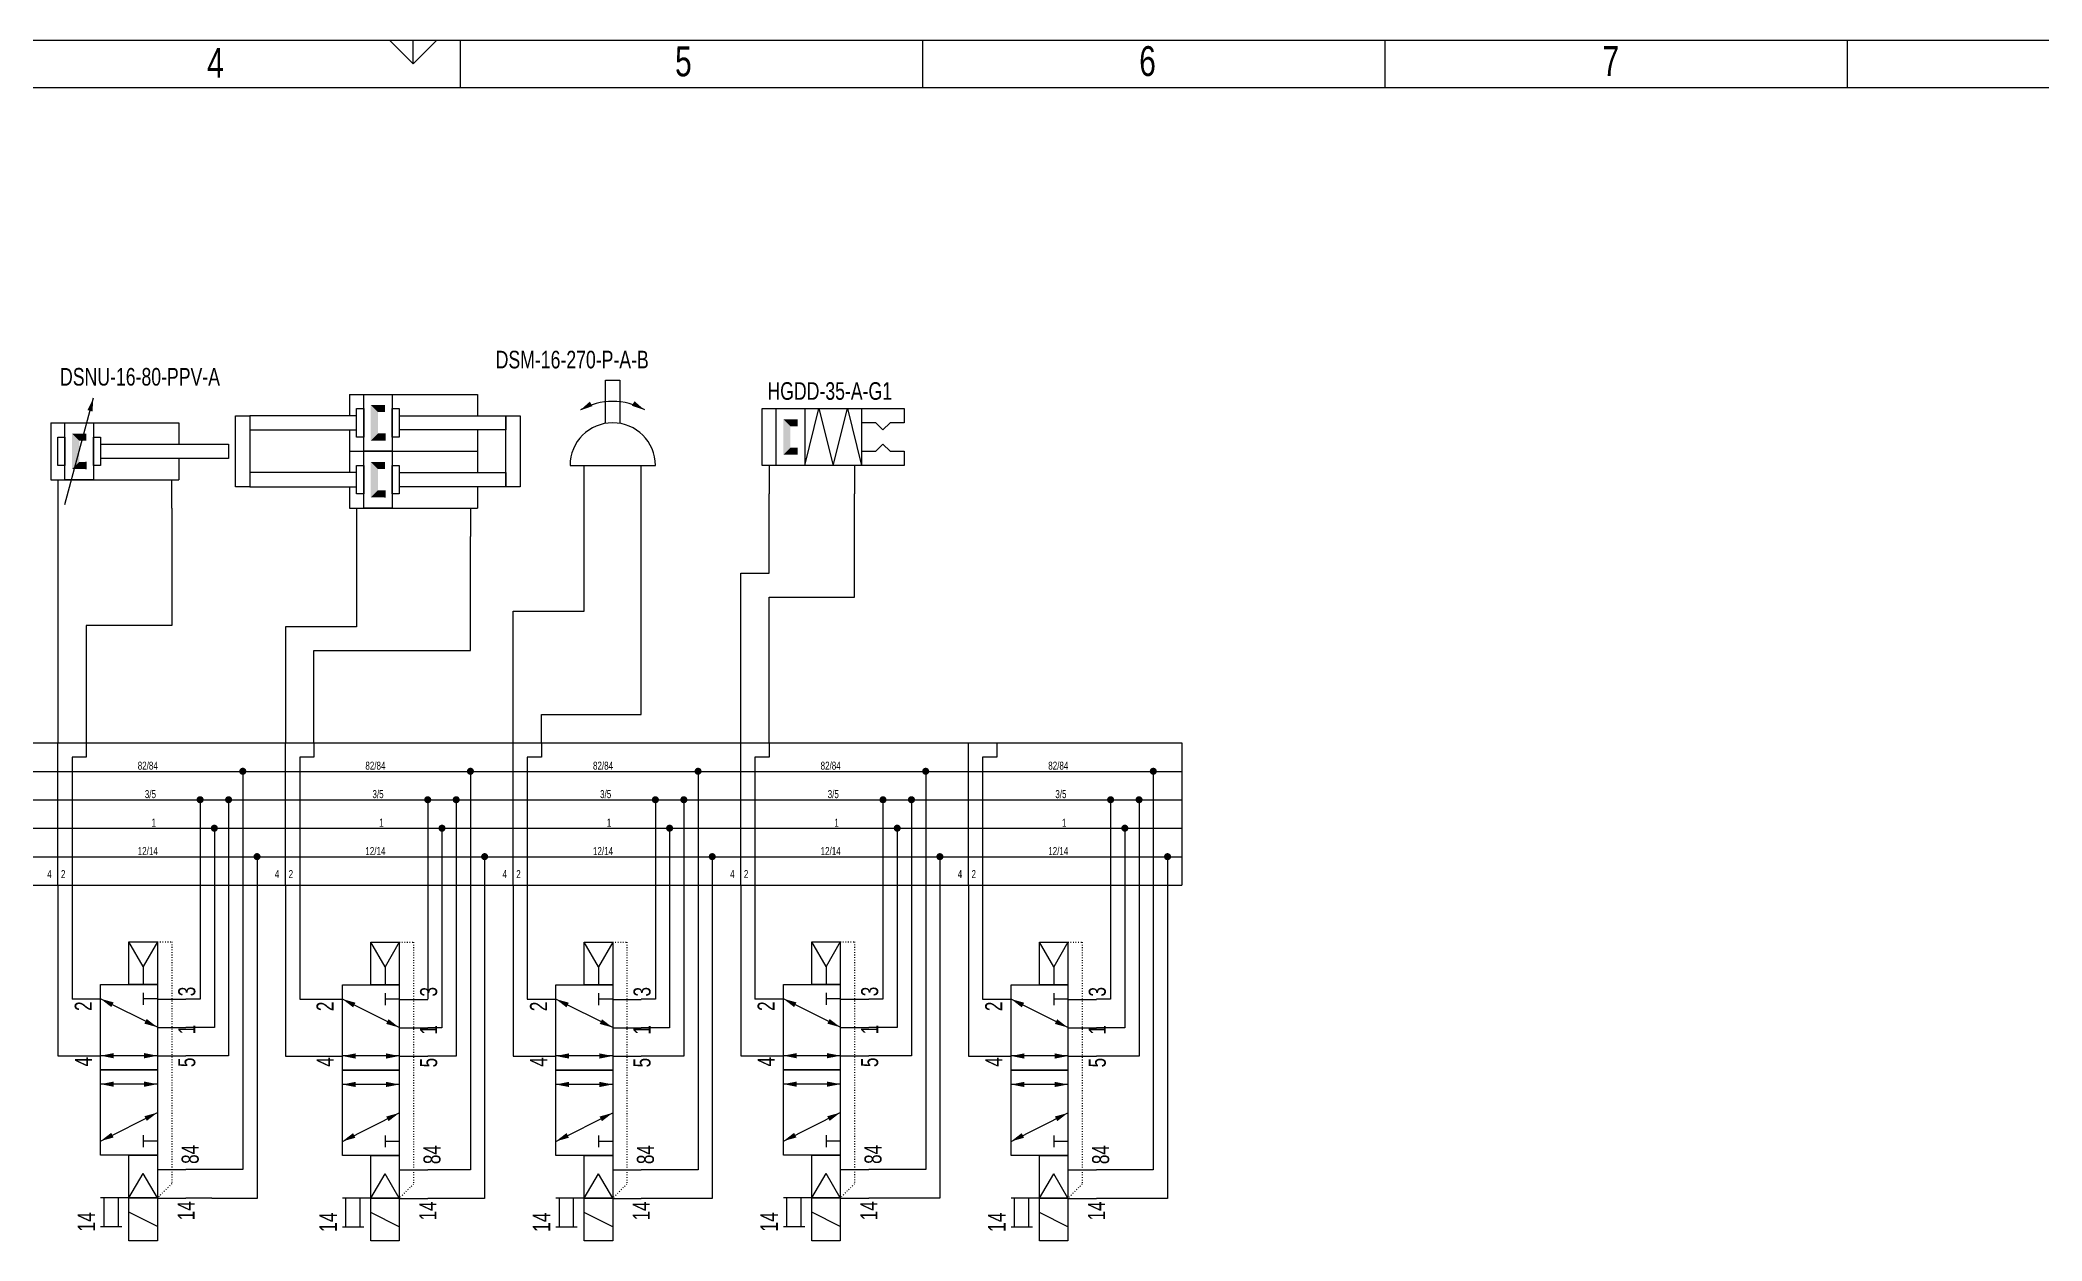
# Model space of a CAD drawing. Extents: x 0 to 759, y 1 to 374.
# Drawn here: x 202.5 to 476.9, y 209.9 to 374.5 of the extents above; entities that cross this region are included whole.
import ezdxf
from ezdxf.enums import TextEntityAlignment as Align

# ---------------------------------------------------------------- set-up
doc = ezdxf.new("R2010")
doc.units = 0
doc.linetypes.add('DOT', pattern=[0.25, 0, -0.25])
doc.layers.add('1', color=7, linetype='CONTINUOUS')
doc.layers.add('_LabelDrawingFrame', color=7, linetype='CONTINUOUS')

# ---------------------------------------------------------------- blocks, each defined once
blk = doc.blocks.new('LCA1')
at = {"layer": '1', "color": 7}
blk.add_solid([(0, 0), (-1.82, -0.3575), (-1.82, 0.3575)], dxfattribs=at)
blk = doc.blocks.new('LCA1R')
at = {"layer": '1', "color": 7}
blk.add_solid([(0, 0), (1.82, -0.3575), (1.82, 0.3575)], dxfattribs=at)
blk = doc.blocks.new('B366815_00991265')
at = {"layer": '1', "color": 7}
for p, q in [((-3.9, 5.85), (-3.9, -5.85)), ((-7.8, 3.9), (-3.9, 3.9)), ((-7.8, -3.9), (-3.9, -3.9))]:
    blk.add_line(p, q, dxfattribs=at)
blk.add_lwpolyline([(1.95, 0.98), (7.8, 0.98), (7.8, -0.98), (1.95, -0.98)], dxfattribs=at)
for radius, start, end in [(5.85, 270, 90), (8.78, 330, 30)]:
    blk.add_arc((-3.9, 0), radius, start, end, dxfattribs=at)
at = {"layer": '1'}
for name, p, rotation in [('LCA1', (3.62, 4.52), 120.5), ('LCA1R', (3.7, -4.39), 60.4999999999997)]:
    blk.add_blockref(name, p, dxfattribs=dict(at, rotation=rotation))
blk = doc.blocks.new('B191483')
at = {"layer": '1', "color": 7, "width": 0.75}
blk.add_text('5', height=2.34, dxfattribs=at).set_placement((1.64, 1.66), align=Align.TOP_RIGHT)
blk = doc.blocks.new('B1366174')
at = {"layer": '_LabelDrawingFrame', "color": 7, "width": 0.75}
blk.add_text('4', height=4.09, dxfattribs=at).set_placement((-2.86, 2.9), align=Align.TOP_LEFT)
blk = doc.blocks.new('B191438')
at = {"layer": '1', "color": 7, "width": 0.75}
blk.add_text('4', height=2.34, dxfattribs=at).set_placement((1.64, -1.07), align=Align.RIGHT)
blk = doc.blocks.new('B191469')
at = {"layer": '1', "color": 7, "width": 0.75}
blk.add_text('84', height=2.34, dxfattribs=at).set_placement((-2.67, -1.07))
blk = doc.blocks.new('B1366199')
at = {"layer": '_LabelDrawingFrame', "color": 7}
blk.add_line((-2.3, 0), (2.3, 0), dxfattribs=at)
blk = doc.blocks.new('B1366180')
at = {"layer": '_LabelDrawingFrame', "color": 7}
blk.add_line((-260, 0), (260, 0), dxfattribs=at)
blk = doc.blocks.new('B191470')
at = {"layer": '1', "color": 7, "width": 0.75}
blk.add_text('14', height=2.34, dxfattribs=at).set_placement((2.67, 1.66), align=Align.TOP_RIGHT)
blk = doc.blocks.new('B188280')
at = {"layer": '1', "color": 7, "width": 0.75}
blk.add_text('5', height=2.34, dxfattribs=at).set_placement((1.64, 1.66), align=Align.TOP_RIGHT)
blk = doc.blocks.new('B1366209')
at = {"layer": '_LabelDrawingFrame', "color": 7}
blk.add_line((-3.24, 0), (3.24, 0), dxfattribs=at)
blk = doc.blocks.new('B191434')
at = {"layer": '1', "color": 7, "width": 0.75}
blk.add_text('5', height=2.34, dxfattribs=at).set_placement((1.64, 1.66), align=Align.TOP_RIGHT)
blk = doc.blocks.new('B342553_00991235')
at = {"layer": '1', "color": 7}
for p, q in [((-10.2375, -7.06875), (-6.3375, 7.55625)), ((-12.1875, 4.14375), (-12.1875, -3.65625)), ((-12.1875, 4.14375), (5.3625, 4.14375)), ((5.3625, 4.14375), (5.3625, 1.21875)), ((-7.3125, -2.19375), (-7.3125, -1.21875)), ((5.3625, -0.73125), (5.3625, -3.65625)), ((-12.1875, -3.65625), (5.3625, -3.65625)), ((-11.2125, -3.65625), (-11.2125, -7.55625)), ((4.3875, -3.65625), (4.3875, -7.55625))]:
    blk.add_line(p, q, dxfattribs=at)
for points in [[(-10.2375, 4.14375), (-6.3375, 4.14375), (-6.3375, -3.65625), (-10.2375, -3.65625), (-10.2375, 4.14375)], [(-11.2125, 2.19375), (-10.2375, 2.19375), (-10.2375, -1.70625), (-11.2125, -1.70625), (-11.2125, 2.19375)], [(-6.3375, 2.19375), (-5.3625, 2.19375), (-5.3625, -1.70625), (-6.3375, -1.70625), (-6.3375, 2.19375)], [(-5.3625, 1.21875), (12.1875, 1.21875), (12.1875, -0.73125), (-5.3625, -0.73125)]]:
    blk.add_lwpolyline(points, dxfattribs=at)
for points in [[(-9.2625, 2.68125), (-7.3125, 2.68125), (-7.3125, 1.70625)], [(-9.2625, 2.68125), (-7.3125, 1.70625), (-8.2875, 1.70625)], [(-9.2625, -2.19375), (-9.2625, 2.68125), (-8.2875, 1.70625)], [(-8.2875, 1.70625), (-8.2875, -1.21875), (-9.2625, -2.19375)], [(-7.3125, -1.21875), (-7.3125, -2.19375), (-9.2625, -2.19375)], [(-8.2875, -1.21875), (-7.3125, -1.21875), (-9.2625, -2.19375)]]:
    blk.add_solid(points, dxfattribs=at)
at = {"layer": '1', "rotation": 75.0685828218624}
blk.add_blockref('LCA1', (-6.3375, 7.55625), dxfattribs=at)
blk = doc.blocks.new('B191436')
at = {"layer": '1', "color": 7, "width": 0.75}
blk.add_text('84', height=2.34, dxfattribs=at).set_placement((-2.67, -1.07))
blk = doc.blocks.new('B191455')
at = {"layer": '1', "color": 7, "width": 0.75}
blk.add_text('4', height=2.34, dxfattribs=at).set_placement((1.64, -1.07), align=Align.RIGHT)
blk = doc.blocks.new('B188283')
at = {"layer": '1', "color": 7, "width": 0.75}
blk.add_text('14', height=2.34, dxfattribs=at).set_placement((2.67, 1.66), align=Align.TOP_RIGHT)
blk = doc.blocks.new('LCBP1')
at = {"layer": '1', "color": 7}
blk.add_line((0, -0.8125), (0, 0.8125), dxfattribs=at)
blk = doc.blocks.new('B191456_00991053')
at = {"layer": '1', "color": 7}
for p, q in [((8.26, 8.92), (8.26, 5.02)), ((16.05, 5.02), (16.05, 8.92)), ((-15.11, 5.02), (-15.11, 2.1)), ((-15.11, 4.53), (-11.21, 4.53)), ((-11.21, 1.12), (-11.21, 5.02)), ((-3.41, 5.02), (0.49, -2.78)), ((4.39, -2.78), (4.39, 5.02)), ((8.29, -2.78), (8.29, 5.02)), ((12.19, -2.78), (16.09, 5.02)), ((-15.11, 2.58), (-11.21, 2.58)), ((-15.11, -2.78), (-13.16, 1.12)), ((-11.21, 1.12), (-11.21, -2.78)), ((-11.21, 1.12), (-7.84, -0.83)), ((20.51, -0.83), (23.89, 1.12)), ((-11.21, -2.78), (-7.84, -0.83)), ((-3.41, -2.78), (-3.41, -0.83)), ((16.09, -2.78), (16.09, -0.83)), ((20.51, -0.83), (18.04, -0.83)), ((23.89, -2.78), (20.51, -0.83)), ((-11.24, -2.78), (-11.24, -6.68)), ((-7.31, -2.78), (-7.31, -6.68)), ((8.26, -2.78), (8.26, -6.68)), ((12.15, -2.78), (12.15, -6.68)), ((16.05, -2.78), (16.05, -6.68))]:
    blk.add_line(p, q, dxfattribs=at)
for points in [[(-5.36, 5.02), (6.34, 5.02), (6.34, -2.78), (-5.36, -2.78), (-5.36, 5.02)], [(6.34, 5.02), (18.04, 5.02), (18.04, -2.78), (6.34, -2.78), (6.34, 5.02)], [(-17.06, 1.12), (-11.21, 1.12), (-11.21, -2.78), (-17.06, -2.78), (-17.06, 1.12)], [(-11.21, 1.12), (-5.36, 1.12), (-5.36, -2.78), (-11.21, -2.78), (-11.21, 1.12)], [(18.04, 1.12), (23.89, 1.12), (23.89, -2.78), (18.04, -2.78), (18.04, 1.12)]]:
    blk.add_lwpolyline(points, dxfattribs=at)
at = {"layer": '1', "color": 7, "linetype": 'DOT'}
blk.add_lwpolyline([(23.89, -2.78), (23.89, -4.73), (-9.26, -4.73), (-11.21, -2.78)], dxfattribs=at)
at = {"layer": '1'}
for name, p, rotation in [('LCA1R', (-3.41, 5.02), -63.434948822922), ('LCA1', (4.39, 5.02), 90), ('LCA1', (8.29, 5.02), 90), ('LCA1', (16.09, 5.02), 63.434948822922), ('LCBP1', (-3.41, -0.83), 90), ('LCA1', (0.49, -2.78), -63.434948822922), ('LCA1R', (4.39, -2.78), 90), ('LCA1R', (8.29, -2.78), 90), ('LCA1R', (12.19, -2.78), 63.434948822922), ('LCBP1', (16.09, -0.83), 90)]:
    blk.add_blockref(name, p, dxfattribs=dict(at, rotation=rotation))
at = {"layer": '1', "color": 7, "width": 0.75}
blk.add_text('14', height=2.413, dxfattribs=at).set_placement((-15.83, 6.97), align=Align.MIDDLE_LEFT)
blk = doc.blocks.new('B408647')
at = {"layer": '1', "color": 7, "width": 0.75}
blk.add_text('HGDD-35-A-G1', height=2.4131, dxfattribs=at).set_placement((0, -1.11), align=Align.CENTER)
blk = doc.blocks.new('B342564')
at = {"layer": '1', "color": 7, "width": 0.75}
blk.add_text('DSNU-16-80-PPV-A', height=2.4131, dxfattribs=at).set_placement((0, -1.11), align=Align.CENTER)
blk = doc.blocks.new('B1366200')
at = {"layer": '_LabelDrawingFrame', "color": 7}
blk.add_line((-1.62, 0), (1.62, 0), dxfattribs=at)
blk = doc.blocks.new('B191440_00991053')
at = {"layer": '1', "color": 7}
for p, q in [((8.26, 8.92), (8.26, 5.02)), ((16.05, 5.02), (16.05, 8.92)), ((-15.11, 5.02), (-15.11, 2.1)), ((-15.11, 4.53), (-11.21, 4.53)), ((-11.21, 1.12), (-11.21, 5.02)), ((-3.41, 5.02), (0.49, -2.78)), ((4.39, -2.78), (4.39, 5.02)), ((8.29, -2.78), (8.29, 5.02)), ((12.19, -2.78), (16.09, 5.02)), ((-15.11, 2.58), (-11.21, 2.58)), ((-15.11, -2.78), (-13.16, 1.12)), ((-11.21, 1.12), (-11.21, -2.78)), ((-11.21, 1.12), (-7.84, -0.83)), ((20.51, -0.83), (23.89, 1.12)), ((-11.21, -2.78), (-7.84, -0.83)), ((-3.41, -2.78), (-3.41, -0.83)), ((16.09, -2.78), (16.09, -0.83)), ((20.51, -0.83), (18.04, -0.83)), ((23.89, -2.78), (20.51, -0.83)), ((-11.24, -2.78), (-11.24, -6.68)), ((-7.31, -2.78), (-7.31, -6.68)), ((8.26, -2.78), (8.26, -6.68)), ((12.15, -2.78), (12.15, -6.68)), ((16.05, -2.78), (16.05, -6.68))]:
    blk.add_line(p, q, dxfattribs=at)
for points in [[(-5.36, 5.02), (6.34, 5.02), (6.34, -2.78), (-5.36, -2.78), (-5.36, 5.02)], [(6.34, 5.02), (18.04, 5.02), (18.04, -2.78), (6.34, -2.78), (6.34, 5.02)], [(-17.06, 1.12), (-11.21, 1.12), (-11.21, -2.78), (-17.06, -2.78), (-17.06, 1.12)], [(-11.21, 1.12), (-5.36, 1.12), (-5.36, -2.78), (-11.21, -2.78), (-11.21, 1.12)], [(18.04, 1.12), (23.89, 1.12), (23.89, -2.78), (18.04, -2.78), (18.04, 1.12)]]:
    blk.add_lwpolyline(points, dxfattribs=at)
at = {"layer": '1', "color": 7, "linetype": 'DOT'}
blk.add_lwpolyline([(23.89, -2.78), (23.89, -4.73), (-9.26, -4.73), (-11.21, -2.78)], dxfattribs=at)
at = {"layer": '1'}
for name, p, rotation in [('LCA1R', (-3.41, 5.02), -63.434948822922), ('LCA1', (4.39, 5.02), 90), ('LCA1', (8.29, 5.02), 90), ('LCA1', (16.09, 5.02), 63.434948822922), ('LCBP1', (-3.41, -0.83), 90), ('LCA1', (0.49, -2.78), -63.434948822922), ('LCA1R', (4.39, -2.78), 90), ('LCA1R', (8.29, -2.78), 90), ('LCA1R', (12.19, -2.78), 63.434948822922), ('LCBP1', (16.09, -0.83), 90)]:
    blk.add_blockref(name, p, dxfattribs=dict(at, rotation=rotation))
at = {"layer": '1', "color": 7, "width": 0.75}
blk.add_text('14', height=2.413, dxfattribs=at).set_placement((-15.83, 6.97), align=Align.MIDDLE_LEFT)
blk = doc.blocks.new('B366826')
at = {"layer": '1', "color": 7, "width": 0.75}
blk.add_text('DSM-16-270-P-A-B', height=2.4131, dxfattribs=at).set_placement((0, 1.71), align=Align.TOP_CENTER)
blk = doc.blocks.new('B191486')
at = {"layer": '1', "color": 7, "width": 0.75}
blk.add_text('14', height=2.34, dxfattribs=at).set_placement((2.67, 1.66), align=Align.TOP_RIGHT)
blk = doc.blocks.new('B191450')
at = {"layer": '1', "color": 7, "width": 0.75}
blk.add_text('1', height=2.34, dxfattribs=at).set_placement((1.64, 1.66), align=Align.TOP_RIGHT)
blk = doc.blocks.new('B1366214')
at = {"layer": '_LabelDrawingFrame', "color": 7, "width": 0.75}
blk.add_text('6', height=4.09, dxfattribs=at).set_placement((-2.86, 2.9), align=Align.TOP_LEFT)
blk = doc.blocks.new('B188281')
at = {"layer": '1', "color": 7, "width": 0.75}
blk.add_text('2', height=2.34, dxfattribs=at).set_placement((1.64, -1.07), align=Align.RIGHT)
blk = doc.blocks.new('B191465')
at = {"layer": '1', "color": 7, "width": 0.75}
blk.add_text('3', height=2.34, dxfattribs=at).set_placement((-1.64, 1.66), align=Align.TOP_LEFT)
blk = doc.blocks.new('B113417_00993566')
at = {"layer": '1', "color": 7}
for p, q in [((-124.8, 9.74), (-124.8, -9.76)), ((-124.8, 9.74), (-93.6, 9.74)), ((-122.85, -9.74), (-122.85, 9.76)), ((-93.6, 9.74), (-62.4, 9.74)), ((-91.65, -9.74), (-91.65, 9.76)), ((-62.4, 9.74), (-31.2, 9.74)), ((-60.45, -9.74), (-60.45, 9.76)), ((-31.2, 9.74), (0, 9.74)), ((-29.25, -9.74), (-29.25, 9.76)), ((0, 9.74), (31.2, 9.74)), ((1.95, -9.74), (1.95, 9.76)), ((31.2, 9.74), (62.4, 9.74)), ((33.15, -9.74), (33.15, 9.76)), ((62.4, 9.74), (93.6, 9.74)), ((64.35, -9.74), (64.35, 9.76)), ((93.6, 9.74), (124.8, 9.74)), ((95.55, -9.74), (95.55, 9.76)), ((124.8, 9.74), (124.8, -9.76)), ((-124.8, 5.84), (-93.6, 5.84)), ((-93.6, 5.84), (-62.4, 5.84)), ((-62.4, 5.84), (-31.2, 5.84)), ((-31.2, 5.84), (0, 5.84)), ((0, 5.84), (31.2, 5.84)), ((31.2, 5.84), (62.4, 5.84)), ((62.4, 5.84), (93.6, 5.84)), ((93.6, 5.84), (124.8, 5.84)), ((-97.5, 5.37), (-97.5, -9.74)), ((-66.3, 5.37), (-66.3, -9.74)), ((-35.1, 5.37), (-35.1, -9.74)), ((-3.9, 5.37), (-3.9, -9.74)), ((27.3, 5.37), (27.3, -9.74)), ((58.5, 5.37), (58.5, -9.74)), ((89.7, 5.37), (89.7, -9.74)), ((120.9, 5.37), (120.9, -9.74)), ((-124.8, 1.94), (-93.6, 1.94)), ((-103.35, 1.96), (-103.35, -9.74)), ((-99.45, 1.96), (-99.45, -9.74)), ((-93.6, 1.94), (-62.4, 1.94)), ((-72.15, 1.96), (-72.15, -9.74)), ((-68.25, 1.96), (-68.25, -9.74)), ((-62.4, 1.94), (-31.2, 1.94)), ((-40.95, 1.96), (-40.95, -9.74)), ((-37.05, 1.96), (-37.05, -9.74)), ((-31.2, 1.94), (0, 1.94)), ((-9.75, 1.96), (-9.75, -9.74)), ((-5.85, 1.96), (-5.85, -9.74)), ((0, 1.94), (31.2, 1.94)), ((21.45, 1.96), (21.45, -9.74)), ((25.35, 1.96), (25.35, -9.74)), ((31.2, 1.94), (62.4, 1.94)), ((52.65, 1.96), (52.65, -9.74)), ((56.55, 1.96), (56.55, -9.74)), ((62.4, 1.94), (93.6, 1.94)), ((83.85, 1.96), (83.85, -9.74)), ((87.75, 1.96), (87.75, -9.74)), ((93.6, 1.94), (124.8, 1.94)), ((115.05, 1.96), (115.05, -9.74)), ((118.95, 1.96), (118.95, -9.74)), ((-93.6, -1.96), (-124.8, -1.96)), ((-101.4, -1.94), (-101.4, -9.74)), ((-62.4, -1.96), (-93.6, -1.96)), ((-70.2, -1.94), (-70.2, -9.74)), ((-31.2, -1.96), (-62.4, -1.96)), ((-39, -1.94), (-39, -9.74)), ((0, -1.96), (-31.2, -1.96)), ((-7.8, -1.94), (-7.8, -9.74)), ((31.2, -1.96), (0, -1.96)), ((23.4, -1.94), (23.4, -9.74)), ((62.4, -1.96), (31.2, -1.96)), ((54.6, -1.94), (54.6, -9.74)), ((93.6, -1.96), (62.4, -1.96)), ((85.8, -1.94), (85.8, -9.74)), ((124.8, -1.96), (93.6, -1.96)), ((117, -1.94), (117, -9.74)), ((-124.8, -5.86), (-93.6, -5.86)), ((-120.9, -5.84), (-120.9, -9.74)), ((-95.55, -5.84), (-95.55, -9.76)), ((-93.6, -5.86), (-62.4, -5.86)), ((-89.7, -5.84), (-89.7, -9.74)), ((-64.35, -5.84), (-64.35, -9.76)), ((-62.4, -5.86), (-31.2, -5.86)), ((-58.5, -5.84), (-58.5, -9.74)), ((-33.15, -5.84), (-33.15, -9.76)), ((-31.2, -5.86), (0, -5.86)), ((-27.3, -5.84), (-27.3, -9.74)), ((-1.95, -5.84), (-1.95, -9.76)), ((0, -5.86), (31.2, -5.86)), ((3.9, -5.84), (3.9, -9.74)), ((29.25, -5.84), (29.25, -9.76)), ((31.2, -5.86), (62.4, -5.86)), ((35.1, -5.84), (35.1, -9.74)), ((60.45, -5.84), (60.45, -9.76)), ((62.4, -5.86), (93.6, -5.86)), ((66.3, -5.84), (66.3, -9.74)), ((91.65, -5.84), (91.65, -9.76)), ((93.6, -5.86), (124.8, -5.86)), ((97.5, -5.84), (97.5, -9.74)), ((122.85, -5.84), (122.85, -9.76)), ((-124.8, -9.76), (-93.6, -9.76)), ((-93.6, -9.76), (-62.4, -9.76)), ((-62.4, -9.76), (-31.2, -9.76)), ((-31.2, -9.76), (0, -9.76)), ((0, -9.76), (31.2, -9.76)), ((31.2, -9.76), (62.4, -9.76)), ((62.4, -9.76), (93.6, -9.76)), ((93.6, -9.76), (124.8, -9.76))]:
    blk.add_line(p, q, dxfattribs=at)
for points in [[(-118.95, 9.76), (-118.95, 7.81), (-120.9, 7.81), (-120.9, -5.84)], [(-87.75, 9.76), (-87.75, 7.81), (-89.7, 7.81), (-89.7, -5.84)], [(-56.55, 9.76), (-56.55, 7.81), (-58.5, 7.81), (-58.5, -5.84)], [(-25.35, 9.76), (-25.35, 7.81), (-27.3, 7.81), (-27.3, -5.84)], [(5.85, 9.76), (5.85, 7.81), (3.9, 7.81), (3.9, -5.84)], [(37.05, 9.76), (37.05, 7.81), (35.1, 7.81), (35.1, -5.84)], [(68.25, 9.76), (68.25, 7.81), (66.3, 7.81), (66.3, -5.84)], [(99.45, 9.76), (99.45, 7.81), (97.5, 7.81), (97.5, -5.84)]]:
    blk.add_lwpolyline(points, dxfattribs=at)
at = {"layer": '1', "color": 7, "const_width": 0.487}
for points in [[(-97.74, 5.86, 1), (-97.26, 5.86, 1)], [(-66.54, 5.86, 1), (-66.06, 5.86, 1)], [(-35.34, 5.86, 1), (-34.86, 5.86, 1)], [(-4.14, 5.86, 1), (-3.66, 5.86, 1)], [(27.06, 5.86, 1), (27.54, 5.86, 1)], [(58.26, 5.86, 1), (58.74, 5.86, 1)], [(89.46, 5.86, 1), (89.94, 5.86, 1)], [(120.66, 5.86, 1), (121.14, 5.86, 1)], [(-103.59, 1.96, 1), (-103.11, 1.96, 1)], [(-99.69, 1.96, 1), (-99.21, 1.96, 1)], [(-72.39, 1.96, 1), (-71.91, 1.96, 1)], [(-68.49, 1.96, 1), (-68.01, 1.96, 1)], [(-41.19, 1.96, 1), (-40.71, 1.96, 1)], [(-37.29, 1.96, 1), (-36.81, 1.96, 1)], [(-9.99, 1.96, 1), (-9.51, 1.96, 1)], [(-6.09, 1.96, 1), (-5.61, 1.96, 1)], [(21.21, 1.96, 1), (21.69, 1.96, 1)], [(25.11, 1.96, 1), (25.59, 1.96, 1)], [(52.41, 1.96, 1), (52.89, 1.96, 1)], [(56.31, 1.96, 1), (56.79, 1.96, 1)], [(83.61, 1.96, 1), (84.09, 1.96, 1)], [(87.51, 1.96, 1), (87.99, 1.96, 1)], [(114.81, 1.96, 1), (115.29, 1.96, 1)], [(118.71, 1.96, 1), (119.19, 1.96, 1)], [(-101.64, -1.94, 1), (-101.16, -1.94, 1)], [(-70.44, -1.94, 1), (-69.96, -1.94, 1)], [(-39.24, -1.94, 1), (-38.76, -1.94, 1)], [(-8.04, -1.94, 1), (-7.56, -1.94, 1)], [(23.16, -1.94, 1), (23.64, -1.94, 1)], [(54.36, -1.94, 1), (54.84, -1.94, 1)], [(85.56, -1.94, 1), (86.04, -1.94, 1)], [(116.76, -1.94, 1), (117.24, -1.94, 1)], [(-95.79, -5.84, 1), (-95.31, -5.84, 1)], [(-64.59, -5.84, 1), (-64.11, -5.84, 1)], [(-33.39, -5.84, 1), (-32.91, -5.84, 1)], [(-2.19, -5.84, 1), (-1.71, -5.84, 1)], [(29.01, -5.84, 1), (29.49, -5.84, 1)], [(60.21, -5.84, 1), (60.69, -5.84, 1)], [(91.41, -5.84, 1), (91.89, -5.84, 1)], [(122.61, -5.84, 1), (123.09, -5.84, 1)]]:
    blk.add_lwpolyline(points, format="xyb", close=True, dxfattribs=at)
at = {"layer": '1', "color": 7, "width": 0.75}
for s, height, p in [('82/84', 1.097, (-111.9, 6.08)), ('82/84', 1.097, (-80.7, 6.08)), ('82/84', 1.097, (-49.5, 6.08)), ('82/84', 1.097, (-18.3, 6.08)), ('82/84', 1.097, (12.9, 6.08)), ('82/84', 1.097, (44.1, 6.08)), ('82/84', 1.097, (75.3, 6.08)), ('82/84', 1.097, (106.5, 6.08)), ('3/5', 1.097, (-110.93, 2.18)), ('3/5', 1.097, (-79.73, 2.18)), ('3/5', 1.097, (-48.53, 2.18)), ('3/5', 1.097, (-17.33, 2.18)), ('3/5', 1.097, (13.87, 2.18)), ('3/5', 1.097, (45.07, 2.18)), ('3/5', 1.097, (76.27, 2.18)), ('3/5', 1.097, (107.47, 2.18)), ('1', 1.1, (-110.01, -1.74)), ('1', 1.1, (-78.81, -1.74)), ('1', 1.1, (-47.61, -1.74)), ('1', 1.1, (-16.41, -1.74)), ('1', 1.1, (14.79, -1.74)), ('1', 1.1, (45.99, -1.74)), ('1', 1.1, (77.19, -1.74)), ('1', 1.1, (108.39, -1.74)), ('12/14', 1.097, (-111.9, -5.62)), ('12/14', 1.097, (-80.7, -5.62)), ('12/14', 1.097, (-49.5, -5.62)), ('12/14', 1.097, (-18.3, -5.62)), ('12/14', 1.097, (12.9, -5.62)), ('12/14', 1.097, (44.1, -5.62)), ('12/14', 1.097, (75.3, -5.62)), ('12/14', 1.097, (106.5, -5.62)), ('4', 1.1, (-124.31, -8.78)), ('2', 1.1, (-122.42, -8.78)), ('4', 1.1, (-93.11, -8.78)), ('2', 1.1, (-91.22, -8.78)), ('4', 1.1, (-61.91, -8.78)), ('2', 1.1, (-60.02, -8.78)), ('4', 1.1, (-30.71, -8.78)), ('2', 1.1, (-28.82, -8.78)), ('4', 1.1, (0.49, -8.78)), ('2', 1.1, (2.38, -8.78)), ('4', 1.1, (31.69, -8.78)), ('2', 1.1, (33.58, -8.78)), ('4', 1.1, (62.89, -8.78)), ('2', 1.1, (64.78, -8.78)), ('4', 1.1, (94.09, -8.78)), ('2', 1.1, (95.98, -8.78))]:
    blk.add_text(s, height=height, dxfattribs=at).set_placement(p)
blk = doc.blocks.new('B191453')
at = {"layer": '1', "color": 7, "width": 0.75}
blk.add_text('84', height=2.34, dxfattribs=at).set_placement((-2.67, -1.07))
blk = doc.blocks.new('B191472_00991053')
at = {"layer": '1', "color": 7}
for p, q in [((8.26, 8.92), (8.26, 5.02)), ((16.05, 5.02), (16.05, 8.92)), ((-15.11, 5.02), (-15.11, 2.1)), ((-15.11, 4.53), (-11.21, 4.53)), ((-11.21, 1.12), (-11.21, 5.02)), ((-3.41, 5.02), (0.49, -2.78)), ((4.39, -2.78), (4.39, 5.02)), ((8.29, -2.78), (8.29, 5.02)), ((12.19, -2.78), (16.09, 5.02)), ((-15.11, 2.58), (-11.21, 2.58)), ((-15.11, -2.78), (-13.16, 1.12)), ((-11.21, 1.12), (-11.21, -2.78)), ((-11.21, 1.12), (-7.84, -0.83)), ((20.51, -0.83), (23.89, 1.12)), ((-11.21, -2.78), (-7.84, -0.83)), ((-3.41, -2.78), (-3.41, -0.83)), ((16.09, -2.78), (16.09, -0.83)), ((20.51, -0.83), (18.04, -0.83)), ((23.89, -2.78), (20.51, -0.83)), ((-11.24, -2.78), (-11.24, -6.68)), ((-7.31, -2.78), (-7.31, -6.68)), ((8.26, -2.78), (8.26, -6.68)), ((12.15, -2.78), (12.15, -6.68)), ((16.05, -2.78), (16.05, -6.68))]:
    blk.add_line(p, q, dxfattribs=at)
for points in [[(-5.36, 5.02), (6.34, 5.02), (6.34, -2.78), (-5.36, -2.78), (-5.36, 5.02)], [(6.34, 5.02), (18.04, 5.02), (18.04, -2.78), (6.34, -2.78), (6.34, 5.02)], [(-17.06, 1.12), (-11.21, 1.12), (-11.21, -2.78), (-17.06, -2.78), (-17.06, 1.12)], [(-11.21, 1.12), (-5.36, 1.12), (-5.36, -2.78), (-11.21, -2.78), (-11.21, 1.12)], [(18.04, 1.12), (23.89, 1.12), (23.89, -2.78), (18.04, -2.78), (18.04, 1.12)]]:
    blk.add_lwpolyline(points, dxfattribs=at)
at = {"layer": '1', "color": 7, "linetype": 'DOT'}
blk.add_lwpolyline([(23.89, -2.78), (23.89, -4.73), (-9.26, -4.73), (-11.21, -2.78)], dxfattribs=at)
at = {"layer": '1'}
for name, p, rotation in [('LCA1R', (-3.41, 5.02), -63.434948822922), ('LCA1', (4.39, 5.02), 90), ('LCA1', (8.29, 5.02), 90), ('LCA1', (16.09, 5.02), 63.434948822922), ('LCBP1', (-3.41, -0.83), 90), ('LCA1', (0.49, -2.78), -63.434948822922), ('LCA1R', (4.39, -2.78), 90), ('LCA1R', (8.29, -2.78), 90), ('LCA1R', (12.19, -2.78), 63.434948822922), ('LCBP1', (16.09, -0.83), 90)]:
    blk.add_blockref(name, p, dxfattribs=dict(at, rotation=rotation))
at = {"layer": '1', "color": 7, "width": 0.75}
blk.add_text('14', height=2.413, dxfattribs=at).set_placement((-15.83, 6.97), align=Align.MIDDLE_LEFT)
blk = doc.blocks.new('B191485')
at = {"layer": '1', "color": 7, "width": 0.75}
blk.add_text('84', height=2.34, dxfattribs=at).set_placement((-2.67, -1.07))
blk = doc.blocks.new('B191435')
at = {"layer": '1', "color": 7, "width": 0.75}
blk.add_text('2', height=2.34, dxfattribs=at).set_placement((1.64, -1.07), align=Align.RIGHT)
blk = doc.blocks.new('B191466')
at = {"layer": '1', "color": 7, "width": 0.75}
blk.add_text('1', height=2.34, dxfattribs=at).set_placement((1.64, 1.66), align=Align.TOP_RIGHT)
blk = doc.blocks.new('B1366213')
at = {"layer": '_LabelDrawingFrame', "color": 7, "width": 0.75}
blk.add_text('5', height=4.09, dxfattribs=at).set_placement((-2.86, 2.9), align=Align.TOP_LEFT)
blk = doc.blocks.new('B356905_00991243')
at = {"layer": '1', "color": 7}
for p, q in [((-3.9, 9.75), (-3.9, 6.825)), ((-3.9, 9.75), (13.65, 9.75)), ((13.65, 9.75), (13.65, 6.825)), ((-3.9, 4.875), (-3.9, 1.95)), ((0.975, 3.4125), (0.975, 4.3875)), ((13.65, 4.875), (13.65, 1.95)), ((-3.9, 1.95), (-3.9, -0.975)), ((-3.9, 1.95), (13.65, 1.95)), ((-3.9, 1.95), (13.65, 1.95)), ((13.65, 1.95), (13.65, -0.975)), ((-3.9, -2.925), (-3.9, -5.85)), ((0.975, -4.3875), (0.975, -3.4125)), ((13.65, -2.925), (13.65, -5.85)), ((-3.9, -5.85), (13.65, -5.85)), ((-2.925, -5.85), (-2.925, -9.75)), ((12.675, -5.85), (12.675, -9.75))]:
    blk.add_line(p, q, dxfattribs=at)
for points in [[(-1.95, 9.75), (1.95, 9.75), (1.95, 1.95), (-1.95, 1.95), (-1.95, 9.75)], [(-19.5, 6.825), (-17.55, 6.825), (-17.55, -2.925), (-19.5, -2.925), (-19.5, 6.825)], [(-2.925, 6.825), (-17.55, 6.825), (-17.55, 4.875), (-2.925, 4.875)], [(-2.925, 7.8), (-1.95, 7.8), (-1.95, 3.9), (-2.925, 3.9), (-2.925, 7.8)], [(1.95, 7.8), (2.925, 7.8), (2.925, 3.9), (1.95, 3.9), (1.95, 7.8)], [(2.925, 6.825), (17.55, 6.825), (17.55, 4.875), (2.925, 4.875)], [(17.55, 6.825), (19.5, 6.825), (19.5, -2.925), (17.55, -2.925), (17.55, 6.825)], [(-2.925, 0), (-1.95, 0), (-1.95, -3.9), (-2.925, -3.9), (-2.925, 0)], [(-1.95, 1.95), (1.95, 1.95), (1.95, -5.85), (-1.95, -5.85), (-1.95, 1.95)], [(1.95, 0), (2.925, 0), (2.925, -3.9), (1.95, -3.9), (1.95, 0)], [(-2.925, -0.975), (-17.55, -0.975), (-17.55, -2.925), (-2.925, -2.925)], [(2.925, -0.975), (17.55, -0.975), (17.55, -2.925), (2.925, -2.925)]]:
    blk.add_lwpolyline(points, dxfattribs=at)
for points in [[(-0.975, 8.2875), (0.975, 8.2875), (0.975, 7.3125)], [(-0.975, 8.2875), (0.975, 7.3125), (0, 7.3125)], [(-0.975, 3.4125), (-0.975, 8.2875), (0, 7.3125)], [(0, 7.3125), (0, 4.3875), (-0.975, 3.4125)], [(0.975, 4.3875), (0.975, 3.4125), (-0.975, 3.4125)], [(0, 4.3875), (0.975, 4.3875), (-0.975, 3.4125)], [(-0.975, 0.4875), (0.975, 0.4875), (0.975, -0.4875)], [(-0.975, 0.4875), (0.975, -0.4875), (0, -0.4875)], [(-0.975, -4.3875), (-0.975, 0.4875), (0, -0.4875)], [(0, -0.4875), (0, -3.4125), (-0.975, -4.3875)], [(0.975, -3.4125), (0.975, -4.3875), (-0.975, -4.3875)], [(0, -3.4125), (0.975, -3.4125), (-0.975, -4.3875)]]:
    blk.add_solid(points, dxfattribs=at)
blk = doc.blocks.new('B191471')
at = {"layer": '1', "color": 7, "width": 0.75}
blk.add_text('4', height=2.34, dxfattribs=at).set_placement((1.64, -1.07), align=Align.RIGHT)
blk = doc.blocks.new('B1366212')
at = {"layer": '_LabelDrawingFrame', "color": 7}
blk.add_line((-3.25, 0), (3.25, 0), dxfattribs=at)
blk = doc.blocks.new('B191432')
at = {"layer": '1', "color": 7, "width": 0.75}
blk.add_text('3', height=2.34, dxfattribs=at).set_placement((-1.64, 1.66), align=Align.TOP_LEFT)
blk = doc.blocks.new('B191482')
at = {"layer": '1', "color": 7, "width": 0.75}
blk.add_text('1', height=2.34, dxfattribs=at).set_placement((1.64, 1.66), align=Align.TOP_RIGHT)
blk = doc.blocks.new('B188284')
at = {"layer": '1', "color": 7, "width": 0.75}
blk.add_text('4', height=2.34, dxfattribs=at).set_placement((1.64, -1.07), align=Align.RIGHT)
blk = doc.blocks.new('B188269_00991053')
at = {"layer": '1', "color": 7}
for p, q in [((8.26, 8.92), (8.26, 5.02)), ((16.05, 5.02), (16.05, 8.92)), ((-15.11, 5.02), (-15.11, 2.1)), ((-15.11, 4.53), (-11.21, 4.53)), ((-11.21, 1.12), (-11.21, 5.02)), ((-3.41, 5.02), (0.49, -2.78)), ((4.39, -2.78), (4.39, 5.02)), ((8.29, -2.78), (8.29, 5.02)), ((12.19, -2.78), (16.09, 5.02)), ((-15.11, 2.58), (-11.21, 2.58)), ((-15.11, -2.78), (-13.16, 1.12)), ((-11.21, 1.12), (-11.21, -2.78)), ((-11.21, 1.12), (-7.84, -0.83)), ((20.51, -0.83), (23.89, 1.12)), ((-11.21, -2.78), (-7.84, -0.83)), ((-3.41, -2.78), (-3.41, -0.83)), ((16.09, -2.78), (16.09, -0.83)), ((20.51, -0.83), (18.04, -0.83)), ((23.89, -2.78), (20.51, -0.83)), ((-11.24, -2.78), (-11.24, -6.68)), ((-7.31, -2.78), (-7.31, -6.68)), ((8.26, -2.78), (8.26, -6.68)), ((12.15, -2.78), (12.15, -6.68)), ((16.05, -2.78), (16.05, -6.68))]:
    blk.add_line(p, q, dxfattribs=at)
for points in [[(-5.36, 5.02), (6.34, 5.02), (6.34, -2.78), (-5.36, -2.78), (-5.36, 5.02)], [(6.34, 5.02), (18.04, 5.02), (18.04, -2.78), (6.34, -2.78), (6.34, 5.02)], [(-17.06, 1.12), (-11.21, 1.12), (-11.21, -2.78), (-17.06, -2.78), (-17.06, 1.12)], [(-11.21, 1.12), (-5.36, 1.12), (-5.36, -2.78), (-11.21, -2.78), (-11.21, 1.12)], [(18.04, 1.12), (23.89, 1.12), (23.89, -2.78), (18.04, -2.78), (18.04, 1.12)]]:
    blk.add_lwpolyline(points, dxfattribs=at)
at = {"layer": '1', "color": 7, "linetype": 'DOT'}
blk.add_lwpolyline([(23.89, -2.78), (23.89, -4.73), (-9.26, -4.73), (-11.21, -2.78)], dxfattribs=at)
at = {"layer": '1'}
for name, p, rotation in [('LCA1R', (-3.41, 5.02), -63.434948822922), ('LCA1', (4.39, 5.02), 90), ('LCA1', (8.29, 5.02), 90), ('LCA1', (16.09, 5.02), 63.434948822922), ('LCBP1', (-3.41, -0.83), 90), ('LCA1', (0.49, -2.78), -63.434948822922), ('LCA1R', (4.39, -2.78), 90), ('LCA1R', (8.29, -2.78), 90), ('LCA1R', (12.19, -2.78), 63.434948822922), ('LCBP1', (16.09, -0.83), 90)]:
    blk.add_blockref(name, p, dxfattribs=dict(at, rotation=rotation))
at = {"layer": '1', "color": 7, "width": 0.75}
blk.add_text('14', height=2.413, dxfattribs=at).set_placement((-15.83, 6.97), align=Align.MIDDLE_LEFT)
blk = doc.blocks.new('B191423_00991053')
at = {"layer": '1', "color": 7}
for p, q in [((8.26, 8.92), (8.26, 5.02)), ((16.05, 5.02), (16.05, 8.92)), ((-15.11, 5.02), (-15.11, 2.1)), ((-15.11, 4.53), (-11.21, 4.53)), ((-11.21, 1.12), (-11.21, 5.02)), ((-3.41, 5.02), (0.49, -2.78)), ((4.39, -2.78), (4.39, 5.02)), ((8.29, -2.78), (8.29, 5.02)), ((12.19, -2.78), (16.09, 5.02)), ((-15.11, 2.58), (-11.21, 2.58)), ((-15.11, -2.78), (-13.16, 1.12)), ((-11.21, 1.12), (-11.21, -2.78)), ((-11.21, 1.12), (-7.84, -0.83)), ((20.51, -0.83), (23.89, 1.12)), ((-11.21, -2.78), (-7.84, -0.83)), ((-3.41, -2.78), (-3.41, -0.83)), ((16.09, -2.78), (16.09, -0.83)), ((20.51, -0.83), (18.04, -0.83)), ((23.89, -2.78), (20.51, -0.83)), ((-11.24, -2.78), (-11.24, -6.68)), ((-7.31, -2.78), (-7.31, -6.68)), ((8.26, -2.78), (8.26, -6.68)), ((12.15, -2.78), (12.15, -6.68)), ((16.05, -2.78), (16.05, -6.68))]:
    blk.add_line(p, q, dxfattribs=at)
for points in [[(-5.36, 5.02), (6.34, 5.02), (6.34, -2.78), (-5.36, -2.78), (-5.36, 5.02)], [(6.34, 5.02), (18.04, 5.02), (18.04, -2.78), (6.34, -2.78), (6.34, 5.02)], [(-17.06, 1.12), (-11.21, 1.12), (-11.21, -2.78), (-17.06, -2.78), (-17.06, 1.12)], [(-11.21, 1.12), (-5.36, 1.12), (-5.36, -2.78), (-11.21, -2.78), (-11.21, 1.12)], [(18.04, 1.12), (23.89, 1.12), (23.89, -2.78), (18.04, -2.78), (18.04, 1.12)]]:
    blk.add_lwpolyline(points, dxfattribs=at)
at = {"layer": '1', "color": 7, "linetype": 'DOT'}
blk.add_lwpolyline([(23.89, -2.78), (23.89, -4.73), (-9.26, -4.73), (-11.21, -2.78)], dxfattribs=at)
at = {"layer": '1'}
for name, p, rotation in [('LCA1R', (-3.41, 5.02), -63.434948822922), ('LCA1', (4.39, 5.02), 90), ('LCA1', (8.29, 5.02), 90), ('LCA1', (16.09, 5.02), 63.434948822922), ('LCBP1', (-3.41, -0.83), 90), ('LCA1', (0.49, -2.78), -63.434948822922), ('LCA1R', (4.39, -2.78), 90), ('LCA1R', (8.29, -2.78), 90), ('LCA1R', (12.19, -2.78), 63.434948822922), ('LCBP1', (16.09, -0.83), 90)]:
    blk.add_blockref(name, p, dxfattribs=dict(at, rotation=rotation))
at = {"layer": '1', "color": 7, "width": 0.75}
blk.add_text('14', height=2.413, dxfattribs=at).set_placement((-15.83, 6.97), align=Align.MIDDLE_LEFT)
blk = doc.blocks.new('B191484')
at = {"layer": '1', "color": 7, "width": 0.75}
blk.add_text('2', height=2.34, dxfattribs=at).set_placement((1.64, -1.07), align=Align.RIGHT)
blk = doc.blocks.new('B1366215')
at = {"layer": '_LabelDrawingFrame', "color": 7, "width": 0.75}
blk.add_text('7', height=4.09, dxfattribs=at).set_placement((-2.86, 2.9), align=Align.TOP_LEFT)
blk = doc.blocks.new('B191449')
at = {"layer": '1', "color": 7, "width": 0.75}
blk.add_text('3', height=2.34, dxfattribs=at).set_placement((-1.64, 1.66), align=Align.TOP_LEFT)
blk = doc.blocks.new('B191454')
at = {"layer": '1', "color": 7, "width": 0.75}
blk.add_text('14', height=2.34, dxfattribs=at).set_placement((2.67, 1.66), align=Align.TOP_RIGHT)
blk = doc.blocks.new('B191487')
at = {"layer": '1', "color": 7, "width": 0.75}
blk.add_text('4', height=2.34, dxfattribs=at).set_placement((1.64, -1.07), align=Align.RIGHT)
blk = doc.blocks.new('B188279')
at = {"layer": '1', "color": 7, "width": 0.75}
blk.add_text('1', height=2.34, dxfattribs=at).set_placement((1.64, 1.66), align=Align.TOP_RIGHT)
blk = doc.blocks.new('B191451')
at = {"layer": '1', "color": 7, "width": 0.75}
blk.add_text('5', height=2.34, dxfattribs=at).set_placement((1.64, 1.66), align=Align.TOP_RIGHT)
blk = doc.blocks.new('B191452')
at = {"layer": '1', "color": 7, "width": 0.75}
blk.add_text('2', height=2.34, dxfattribs=at).set_placement((1.64, -1.07), align=Align.RIGHT)
blk = doc.blocks.new('B191481')
at = {"layer": '1', "color": 7, "width": 0.75}
blk.add_text('3', height=2.34, dxfattribs=at).set_placement((-1.64, 1.66), align=Align.TOP_LEFT)
blk = doc.blocks.new('B191433')
at = {"layer": '1', "color": 7, "width": 0.75}
blk.add_text('1', height=2.34, dxfattribs=at).set_placement((1.64, 1.66), align=Align.TOP_RIGHT)
blk = doc.blocks.new('B1366198')
at = {"layer": '_LabelDrawingFrame', "color": 7}
blk.add_line((-2.3, 0), (2.3, 0), dxfattribs=at)
blk = doc.blocks.new('B1366210')
at = {"layer": '_LabelDrawingFrame', "color": 7}
blk.add_line((-3.25, 0), (3.25, 0), dxfattribs=at)
blk = doc.blocks.new('B191437')
at = {"layer": '1', "color": 7, "width": 0.75}
blk.add_text('14', height=2.34, dxfattribs=at).set_placement((2.67, 1.66), align=Align.TOP_RIGHT)
blk = doc.blocks.new('B188282')
at = {"layer": '1', "color": 7, "width": 0.75}
blk.add_text('84', height=2.34, dxfattribs=at).set_placement((-2.67, -1.07))
blk = doc.blocks.new('B1366182')
at = {"layer": '_LabelDrawingFrame', "color": 7}
blk.add_line((-253.5, 0), (253.5, 0), dxfattribs=at)
blk = doc.blocks.new('B191467')
at = {"layer": '1', "color": 7, "width": 0.75}
blk.add_text('5', height=2.34, dxfattribs=at).set_placement((1.64, 1.66), align=Align.TOP_RIGHT)
blk = doc.blocks.new('B191468')
at = {"layer": '1', "color": 7, "width": 0.75}
blk.add_text('2', height=2.34, dxfattribs=at).set_placement((1.64, -1.07), align=Align.RIGHT)
blk = doc.blocks.new('B408636_00991895')
at = {"layer": '1', "color": 7}
for p, q in [((-8.775, -1.95), (-8.775, -5.85)), ((2.925, -1.95), (2.925, -5.85))]:
    blk.add_line(p, q, dxfattribs=at)
for points in [[(-9.75, 5.85), (3.9, 5.85), (3.9, -1.95), (-9.75, -1.95), (-9.75, 5.85)], [(-7.8, 5.85), (-3.9, 5.85), (-3.9, -1.95), (-7.8, -1.95), (-7.8, 5.85)], [(-3.9, -1.95), (-1.95, 5.85), (0, -1.95), (1.95, 5.85), (3.9, -1.95)], [(3.9, 5.85), (9.75, 5.85), (9.75, 3.9), (7.8, 3.9), (6.825, 2.925), (5.85, 3.9), (3.9, 3.9)], [(3.9, 0), (5.85, 0), (6.825, 0.975), (7.8, 0), (9.75, 0), (9.75, -1.95), (3.9, -1.95)]]:
    blk.add_lwpolyline(points, dxfattribs=at)
for points in [[(-6.825, 4.3875), (-4.875, 4.3875), (-4.875, 3.4125)], [(-6.825, 4.3875), (-4.875, 3.4125), (-5.85, 3.4125)], [(-6.825, -0.4875), (-6.825, 4.3875), (-5.85, 3.4125)], [(-5.85, 3.4125), (-5.85, 0.4875), (-6.825, -0.4875)], [(-4.875, 0.4875), (-4.875, -0.4875), (-6.825, -0.4875)], [(-5.85, 0.4875), (-4.875, 0.4875), (-6.825, -0.4875)]]:
    blk.add_solid(points, dxfattribs=at)
blk = doc.blocks.new('B188278')
at = {"layer": '1', "color": 7, "width": 0.75}
blk.add_text('3', height=2.34, dxfattribs=at).set_placement((-1.64, 1.66), align=Align.TOP_LEFT)
blk = doc.blocks.new('B1366211')
at = {"layer": '_LabelDrawingFrame', "color": 7}
blk.add_line((-3.25, 0), (3.25, 0), dxfattribs=at)

msp = doc.modelspace()

# ---------------------------------------------------------------- linework, layer by layer
at = {"layer": '1', "color": 7}
for points in [[(204.92, 310.34), (204.92, 278.18)], [(220.52, 310.34), (220.52, 294.26), (208.82, 294.26), (208.82, 278.18)], [(267.32, 278.18), (267.32, 296.21), (277.07, 296.21), (277.07, 312.29)], [(271.22, 278.18), (271.22, 282.08), (284.87, 282.08), (284.87, 312.29)], [(298.52, 278.18), (298.52, 301.41), (302.42, 301.41), (302.42, 312.29)], [(302.42, 278.18), (302.42, 298.16), (314.12, 298.16), (314.12, 312.29)], [(245.87, 306.44), (245.87, 294.09), (236.12, 294.09), (236.12, 278.18)], [(240.02, 278.18), (240.02, 290.84), (261.47, 290.84), (261.47, 306.44)], [(204.92, 258.68), (204.92, 235.26), (206.87, 235.26)], [(206.87, 258.68), (206.87, 243.06)], [(224.42, 258.68), (224.42, 243.06), (222.47, 243.06)], [(232.22, 258.68), (232.22, 215.73), (226.04, 215.73), (226.04, 215.76), (222.47, 215.76)], [(228.32, 258.68), (228.32, 235.26), (222.47, 235.26)], [(226.37, 258.68), (226.37, 239.16), (222.47, 239.16)], [(230.27, 258.68), (230.27, 219.69), (222.47, 219.69)], [(236.12, 258.68), (236.12, 235.23), (240.02, 235.23)], [(238.07, 258.68), (238.07, 243.03), (240.02, 243.03)], [(255.62, 258.68), (255.62, 243.03)], [(263.42, 258.68), (263.42, 215.73), (255.62, 215.73)], [(259.52, 258.68), (259.52, 235.23), (255.62, 235.23)], [(257.57, 258.68), (257.57, 239.13), (255.62, 239.13)], [(261.47, 258.68), (261.47, 219.66), (255.62, 219.66)], [(267.32, 258.68), (267.32, 235.23), (269.27, 235.23)], [(269.27, 258.68), (269.27, 243.03), (269.27, 243.03)], [(286.82, 258.68), (286.82, 243.03), (284.87, 243.03)], [(294.62, 258.68), (294.62, 215.73), (284.87, 215.73)], [(290.72, 258.68), (290.72, 235.23), (284.87, 235.23)], [(288.77, 258.68), (288.77, 239.13), (284.87, 239.13)], [(292.67, 258.68), (292.67, 219.66), (284.87, 219.66)], [(298.52, 258.68), (298.52, 235.26), (300.47, 235.26)], [(300.47, 258.68), (300.47, 243.06)], [(318.02, 258.68), (318.02, 243.06), (316.07, 243.06)], [(325.82, 258.68), (325.82, 215.76), (316.07, 215.76)], [(321.92, 258.68), (321.92, 235.26), (316.07, 235.26)], [(319.97, 258.68), (319.97, 239.16), (316.07, 239.16)], [(323.87, 258.68), (323.87, 219.69), (316.07, 219.69)], [(329.72, 258.68), (329.72, 235.23), (331.67, 235.23)], [(331.67, 258.68), (331.67, 243.03)], [(349.22, 258.68), (349.22, 243.03), (347.27, 243.03)], [(357.02, 258.68), (357.02, 215.73), (347.27, 215.73)], [(353.12, 258.68), (353.12, 235.23), (347.27, 235.23)], [(351.17, 258.68), (351.17, 239.13), (347.27, 239.13)], [(355.07, 258.68), (355.07, 219.66), (347.27, 219.66)]]:
    msp.add_lwpolyline(points, dxfattribs=at)

# ---------------------------------------------------------------- block references
at = {"layer": '1'}
for name, p in [('B342564', (216.18, 328.25)), ('B366826', (275.42, 330.2)), ('B408647', (310.72, 326.3)), ('B342553_00991235', (216.13, 317.89)), ('B356905_00991243', (248.79, 316.19)), ('B408636_00991895', (311.19, 318.14)), ('B113417_00993566', (234.17, 268.42))]:
    msp.add_blockref(name, p, dxfattribs=at)
at = {"layer": '1', "rotation": 90}
for name, p in [('B366815_00991265', (280.97, 320.09)), ('B188269_00991053', (215.79, 227.01)), ('B191423_00991053', (248.94, 226.97)), ('B191440_00991053', (278.19, 226.97)), ('B191456_00991053', (309.39, 227.01)), ('B191472_00991053', (340.59, 226.97)), ('B188278', (223.08, 245.09)), ('B191432', (256.23, 245.05)), ('B191449', (285.48, 245.05)), ('B191465', (316.68, 245.09)), ('B191481', (347.88, 245.05)), ('B188281', (208.5, 241.1)), ('B191435', (241.65, 241.07)), ('B191452', (270.9, 241.07)), ('B191468', (302.1, 241.1)), ('B191484', (333.3, 241.07)), ('B188279', (223.08, 237.88)), ('B191433', (256.23, 237.85)), ('B191450', (285.48, 237.85)), ('B191466', (316.68, 237.88)), ('B191482', (347.88, 237.85)), ('B188284', (208.52, 233.49)), ('B188280', (223.08, 233.4)), ('B191438', (241.67, 233.46)), ('B191434', (256.23, 233.36)), ('B191455', (270.92, 233.46)), ('B191451', (285.48, 233.36)), ('B191471', (302.12, 233.49)), ('B191467', (316.68, 233.4)), ('B191487', (333.32, 233.46)), ('B191483', (347.88, 233.36)), ('B188282', (223.15, 223.14)), ('B191436', (256.3, 223.11)), ('B191453', (285.55, 223.11)), ('B191469', (316.75, 223.14)), ('B191485', (347.95, 223.11)), ('B188283', (222.98, 212.69)), ('B191437', (256.13, 212.66)), ('B191454', (285.38, 212.66)), ('B191470', (316.58, 212.69)), ('B191486', (347.78, 212.66))]:
    msp.add_blockref(name, p, dxfattribs=at)
at = {"layer": '_LabelDrawingFrame'}
for name, p in [('B1366180', (260.12, 374.5)), ('B1366213', (292.38, 370.72)), ('B1366215', (419.49, 370.76)), ('B1366182', (260.12, 368))]:
    msp.add_blockref(name, p, dxfattribs=at)
for name, p, rotation in [('B1366174', (228.24, 370.52), 360), ('B1366199', (251.99, 372.87), -44.9331200976206), ('B1366198', (255.24, 372.87), -135.000156260547), ('B1366200', (253.62, 372.87), 90), ('B1366209', (260.12, 371.26), 89.999605893943), ('B1366210', (323.49, 371.24), 89.9997934697722), ('B1366214', (356, 370.76), 360), ('B1366211', (386.87, 371.24), 90.000020792835), ('B1366212', (450.24, 371.24), 90.0000265997686)]:
    msp.add_blockref(name, p, dxfattribs=dict(at, rotation=rotation))

doc.saveas('drawing.dxf')
